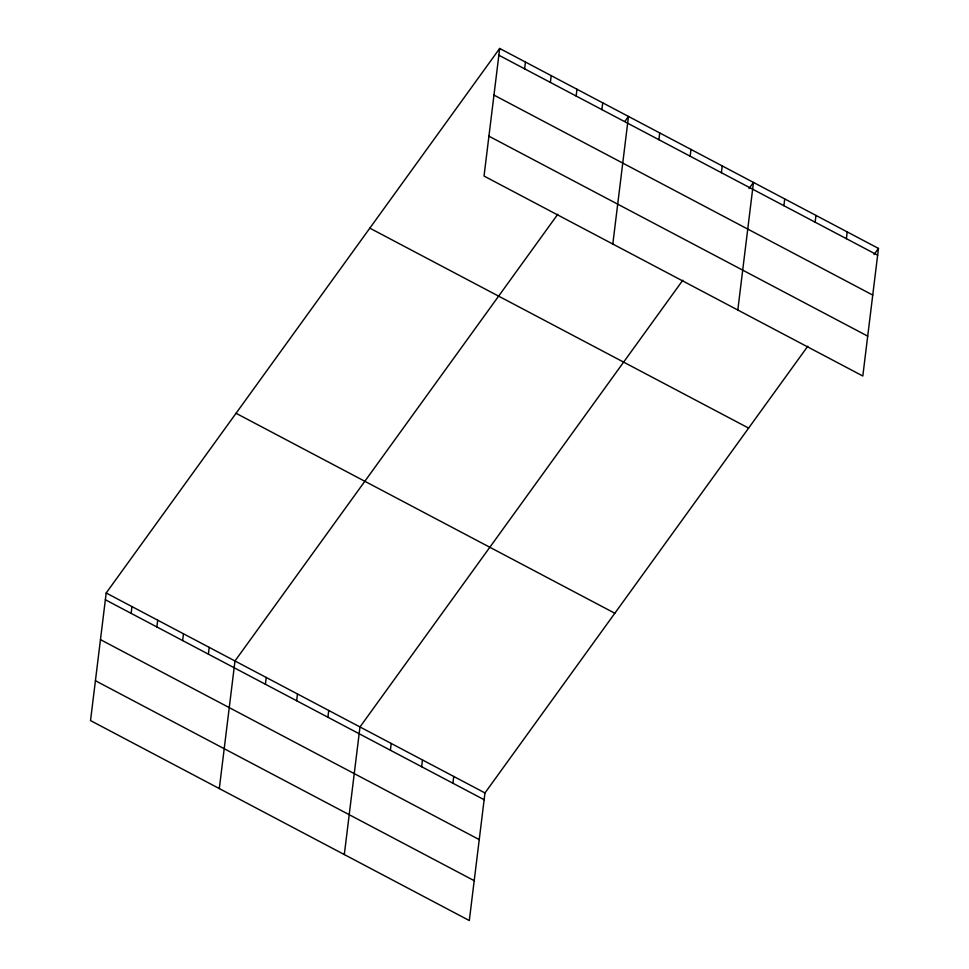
<?xml version="1.0" encoding="UTF-8"?>
<svg xmlns="http://www.w3.org/2000/svg" width="969" height="969" viewBox="0 0 969 969"><rect width="100%" height="100%" fill="white"/><g stroke="black" fill="none" stroke-linecap="round" stroke-linejoin="round"><path stroke-width="1.45" d="M499.689 48.45L484.028 176.055L862.81 376.008L878.471 248.415L499.689 48.45L106.19 592.992L90.529 720.585L469.311 920.55L484.972 792.945L807.807 346.199M131.118 613.365L131.954 606.582M156.881 626.955L157.705 620.184M182.632 640.557L183.468 633.787M208.396 654.16L209.219 647.377M219.309 788.572L234.982 660.979L557.805 214.234M265.397 684.247L266.233 677.476M296.647 700.744L297.483 693.974M327.897 717.242L328.733 710.471M344.31 854.561L359.983 726.968L682.806 280.223M390.398 750.236L391.222 743.465M421.648 766.733L422.472 759.962M524.617 68.823L525.452 62.052M452.898 783.231L453.722 776.448M550.38 82.426L551.204 75.643M576.131 96.016L576.967 89.245M601.894 109.618L602.718 102.835M612.808 244.031L628.481 116.437L624.944 121.331M658.896 139.706L659.732 132.935M690.146 156.203L690.982 149.432M721.396 172.7L722.232 165.929M737.809 310.019L753.47 182.426L749.061 188.531M783.897 205.694L784.72 198.924M815.147 222.192L815.971 215.421M846.397 238.689L847.221 231.918M874.062 254.52L878.471 248.415M498.853 55.221L877.648 255.186M493.96 95.095L872.742 295.06M488.921 136.181L867.703 336.134M369.831 228.151L748.625 428.104M236.048 413.291L614.831 613.256M106.19 592.992L484.972 792.945M105.367 599.763L484.149 799.728M100.461 639.637L479.243 839.602M95.422 680.722L474.204 880.676"/></g></svg>
